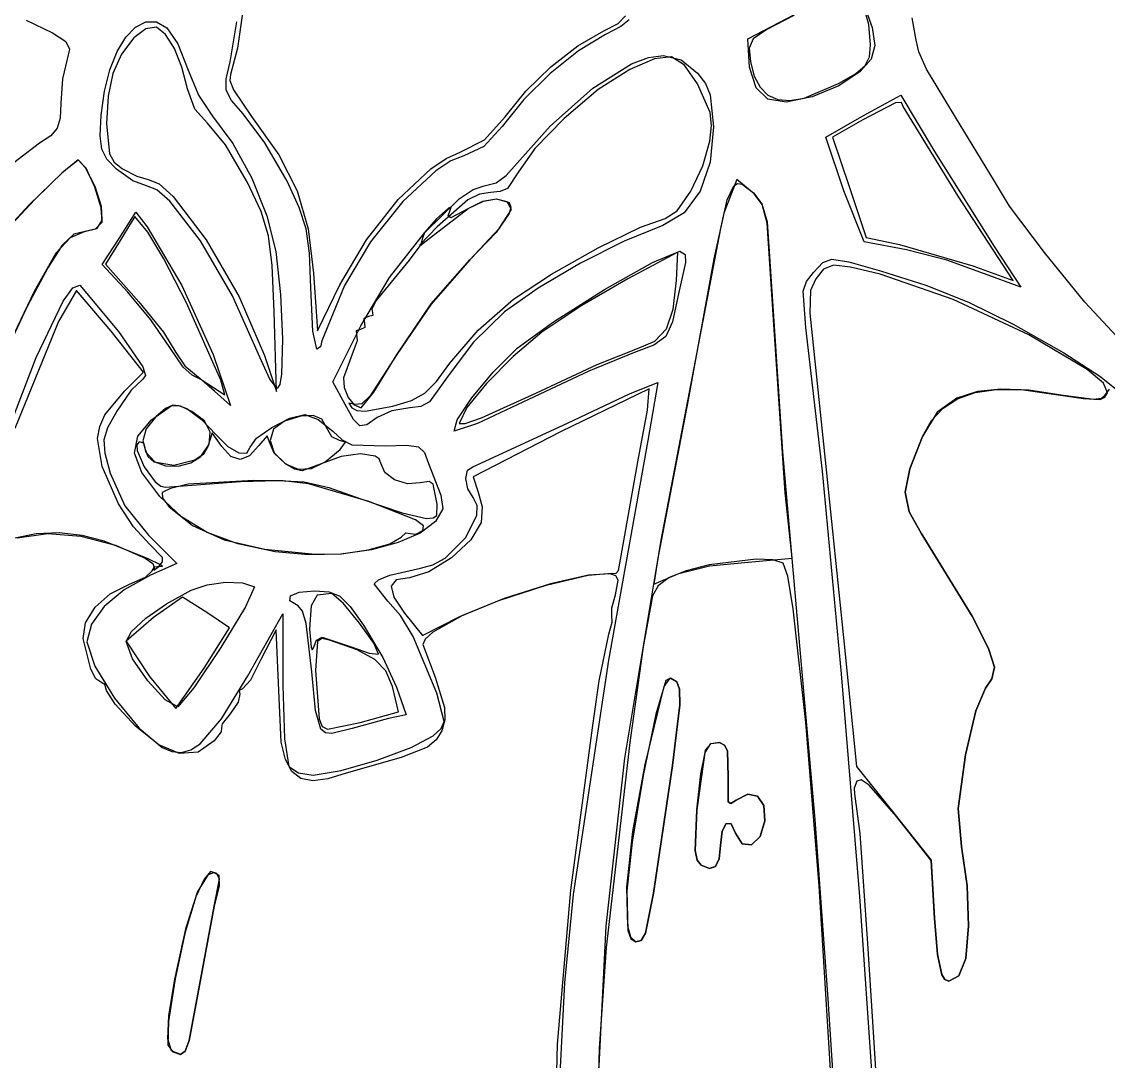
# Model space of a CAD drawing. Extents: x 92 to 340, y 24 to 544.
# Drawn here: x 167.6 to 226.3, y 325.6 to 381.8 of the extents above; entities that cross this region are included whole.
import ezdxf

# ---------------------------------------------------------------- set-up
doc = ezdxf.new("R2010")
doc.units = 0

msp = doc.modelspace()

# ---------------------------------------------------------------- linework, layer by layer
at = {"layer": 'Layer 1'}
for p, q in [((206.799875, 380.837001), (212.417864, 383.769644)), ((179.579127, 382.714176), (179.226002, 380.326139)), ((213.022879, 382.852068), (213.522754, 381.435439)), ((213.332348, 381.608504), (213.073635, 382.553883)), ((167.824256, 381.838537), (169.246728, 381.147721)), ((173.722714, 381.466088), (174.28345, 381.753678)), ((174.28345, 381.753678), (174.857225, 381.751986)), ((174.857225, 381.751986), (175.422388, 381.432137)), ((178.842218, 379.588872), (179.205271, 381.75559)), ((199.024648, 381.26739), (199.792519, 381.656041)), ((199.792519, 381.656041), (200.191064, 382.073928)), ((200.395367, 381.856926), (199.94596, 381.49744)), ((209.293662, 382.087599), (207.823405, 381.337752)), ((213.43069, 380.503978), (213.332348, 381.608504)), ((215.900842, 380.758331), (215.681811, 381.967654)), ((169.246728, 381.147721), (169.967162, 380.682925)), ((173.196668, 380.918095), (173.722714, 381.466088)), ((174.284326, 381.372165), (173.627807, 380.886389)), ((174.851946, 381.461065), (174.284326, 381.372165)), ((175.346789, 381.064134), (174.851946, 381.461065)), ((175.823012, 380.311802), (175.346789, 381.064134)), ((175.422388, 381.432137), (176.004781, 380.560731)), ((197.618276, 380.453603), (199.024648, 381.26739)), ((199.116017, 381.06172), (197.651106, 380.178871)), ((199.94596, 381.49744), (199.116017, 381.06172)), ((207.823405, 381.337752), (207.089153, 380.827255)), ((213.522754, 381.435439), (213.670138, 380.463276)), ((169.967162, 380.682925), (170.167358, 380.271178)), ((172.726961, 380.138575), (173.196668, 380.918095)), ((173.627807, 380.886389), (172.962164, 379.999489)), ((176.004781, 380.560731), (176.532933, 379.235036)), ((196.165999, 379.324862), (197.618276, 380.453603)), ((206.892655, 379.305944), (206.799875, 380.837001)), ((207.089153, 380.827255), (206.871632, 380.322248)), ((213.375337, 379.862854), (213.43069, 380.503978)), ((213.670138, 380.463276), (213.457556, 379.739624)), ((216.044532, 380.124433), (215.900842, 380.758331)), ((170.167358, 380.271178), (170.029118, 379.739508)), ((172.335245, 379.156405), (172.726961, 380.138575)), ((172.962164, 379.999489), (172.504517, 378.962206)), ((176.232626, 379.299781), (175.823012, 380.311802)), ((179.226002, 380.326139), (178.857035, 378.91048)), ((197.651106, 380.178871), (196.129046, 378.967013)), ((201.765198, 379.75648), (200.423765, 379.177886)), ((200.523226, 379.471402), (201.440571, 379.818038)), ((201.440571, 379.818038), (202.246922, 379.938475)), ((202.677443, 379.849531), (201.765198, 379.75648)), ((202.246922, 379.938475), (203.199599, 379.690737)), ((203.376368, 379.410703), (202.677443, 379.849531)), ((206.871632, 380.322248), (206.951569, 379.588872)), ((213.139472, 379.38501), (213.375337, 379.862854)), ((216.460083, 379.18891), (216.044532, 380.124433)), ((170.029118, 379.739508), (169.787024, 378.665211)), ((176.527642, 378.123785), (176.232626, 379.299781)), ((176.532933, 379.235036), (177.133494, 377.795746)), ((178.615889, 378.662053), (178.842218, 379.588872)), ((194.811222, 378.006216), (196.165999, 379.324862)), ((198.431363, 378.157431), (200.523226, 379.471402)), ((200.423765, 379.177886), (198.726131, 378.086098)), ((203.199599, 379.690737), (204.087717, 378.971511)), ((204.07784, 378.39366), (203.376368, 379.410703)), ((207.245213, 378.192147), (206.892655, 379.305944)), ((206.951569, 379.588872), (207.152824, 378.81085)), ((212.618386, 378.943217), (213.139472, 379.38501)), ((213.457556, 379.739624), (212.877534, 379.068524)), ((218.016804, 376.590259), (216.460083, 379.18891)), ((169.787024, 378.665211), (169.686218, 377.349084)), ((172.043168, 378.000461), (172.335245, 379.156405)), ((172.504517, 378.962206), (172.24048, 377.729197)), ((178.61644, 378.050451), (178.615889, 378.662053)), ((178.857035, 378.91048), (178.82916, 378.579227)), ((178.82916, 378.579227), (179.011331, 378.08423)), ((196.129046, 378.967013), (194.702764, 377.561876)), ((204.087717, 378.971511), (204.506492, 378.409965)), ((207.152824, 378.81085), (207.464971, 378.213391)), ((211.707369, 378.410241), (212.618386, 378.943217)), ((212.877534, 379.068524), (211.71416, 378.291355)), ((171.872383, 376.69962), (172.043168, 378.000461)), ((176.925884, 377.031099), (176.527642, 378.123785)), ((178.905917, 377.506914), (178.61644, 378.050451)), ((179.011331, 378.08423), (179.994038, 376.626948)), ((193.697347, 376.622715), (194.811222, 378.006216)), ((196.122938, 376.11235), (198.431363, 378.157431)), ((198.726131, 378.086098), (196.875171, 376.534564)), ((204.769373, 376.847214), (204.07784, 378.39366)), ((204.506492, 378.409965), (204.770122, 377.808666)), ((207.88405, 377.572922), (207.245213, 378.192147)), ((207.464971, 378.213391), (207.888741, 377.796311)), ((209.837051, 377.62553), (211.707369, 378.410241)), ((211.71416, 378.291355), (210.285674, 377.691985)), ((172.24048, 377.729197), (172.155664, 376.25512)), ((177.133494, 377.795746), (177.889365, 376.650937)), ((179.546363, 376.784287), (178.905917, 377.506914)), ((194.702764, 377.561876), (193.525191, 376.099192)), ((204.770122, 377.808666), (204.952729, 376.084375)), ((208.875444, 377.416719), (207.88405, 377.572922)), ((207.888741, 377.796311), (208.424858, 377.559428)), ((208.424858, 377.559428), (209.074053, 377.502562)), ((210.285674, 377.691985), (208.875444, 377.416719)), ((209.074053, 377.502562), (209.837051, 377.62553)), ((213.087084, 376.715848), (215.062641, 377.79429)), ((215.062641, 377.79429), (216.891089, 374.738175)), ((169.686218, 377.349084), (169.648609, 376.543141)), ((177.61067, 376.278403), (176.925884, 377.031099)), ((204.836169, 376.14561), (204.769373, 376.847214)), ((214.787166, 377.369502), (213.01794, 376.457614)), ((215.10982, 377.396671), (214.787166, 377.369502)), ((215.19458, 377.183632), (215.10982, 377.396671)), ((218.163912, 372.332934), (215.19458, 377.183632)), ((169.648609, 376.543141), (169.490382, 376.000326)), ((171.817427, 375.586947), (171.872383, 376.69962)), ((172.155664, 376.25512), (172.31146, 374.61263)), ((178.594965, 375.108062), (177.61067, 376.278403)), ((177.889365, 376.650937), (178.990093, 375.175024)), ((180.710134, 375.210103), (179.546363, 376.784287)), ((179.994038, 376.626948), (181.466638, 374.559548)), ((192.581863, 375.375556), (193.697347, 376.622715)), ((196.875171, 376.534564), (195.288001, 374.908748)), ((211.013455, 375.525222), (213.087084, 376.715848)), ((213.01794, 376.457614), (211.370466, 375.518872)), ((220.132766, 373.136915), (218.016804, 376.590259)), ((169.490382, 376.000326), (169.143441, 375.592316)), ((193.525191, 376.099192), (192.535429, 375.010916)), ((193.749558, 373.451946), (196.122938, 376.11235)), ((204.757643, 375.306853), (204.836169, 376.14561)), ((204.952729, 376.084375), (204.770051, 374.174413)), ((168.539689, 375.190789), (167.15702, 374.135718)), ((169.143441, 375.592316), (168.539689, 375.190789)), ((171.898136, 374.865792), (171.817427, 375.586947)), ((179.767908, 373.076237), (178.594965, 375.108062)), ((178.990093, 375.175024), (180.004401, 373.298664)), ((181.909623, 373.134798), (180.710134, 375.210103)), ((191.25577, 374.706777), (192.581863, 375.375556)), ((204.376913, 373.968689), (204.757643, 375.306853)), ((211.982184, 372.626093), (211.013455, 375.525222)), ((211.370466, 375.518872), (212.286631, 372.807421)), ((172.171726, 374.333946), (171.898136, 374.865792)), ((172.31146, 374.61263), (172.575508, 374.170781)), ((181.466638, 374.559548), (182.453033, 372.619743)), ((190.504497, 374.37223), (191.25577, 374.706777)), ((191.460734, 374.507105), (190.764398, 374.237121)), ((192.535429, 375.010916), (191.460734, 374.507105)), ((195.288001, 374.908748), (194.381736, 373.594115)), ((216.891089, 374.738175), (220.109836, 369.607371)), ((170.634485, 374.293674), (169.739002, 373.579431)), ((169.876707, 373.698025), (170.634485, 374.293674)), ((170.634485, 374.293674), (171.012663, 373.87206)), ((171.053679, 373.846082), (170.634485, 374.293674)), ((172.695414, 373.789202), (172.171726, 374.333946)), ((172.575508, 374.170781), (173.025262, 373.808604)), ((189.677161, 373.81184), (190.504497, 374.37223)), ((190.764398, 374.237121), (189.956357, 373.707126)), ((203.72052, 372.606249), (204.376913, 373.968689)), ((204.770051, 374.174413), (204.224992, 372.595048)), ((169.739002, 373.579431), (167.98865, 371.857389)), ((168.282779, 372.144154), (169.876707, 373.698025)), ((171.012663, 373.87206), (171.519958, 372.863865)), ((171.527675, 372.823781), (171.053679, 373.846082)), ((173.573302, 373.151379), (172.695414, 373.789202)), ((173.025262, 373.808604), (173.790217, 373.406261)), ((173.790217, 373.406261), (174.408857, 373.238868)), ((180.004401, 373.298664), (180.815179, 371.272285)), ((187.912449, 372.144154), (189.677161, 373.81184)), ((189.956357, 373.707126), (188.166229, 372.041892)), ((193.212718, 373.052337), (193.749558, 373.451946)), ((194.381736, 373.594115), (193.819496, 372.747933)), ((171.519958, 372.863865), (171.875183, 371.790924)), ((171.87725, 371.694786), (171.527675, 372.823781)), ((174.315724, 372.88609), (173.573302, 373.151379)), ((174.874763, 372.669743), (174.315724, 372.88609)), ((174.408857, 373.238868), (174.997389, 372.993273)), ((174.997389, 372.993273), (175.751944, 372.311872)), ((180.504762, 371.499424), (179.767908, 373.076237)), ((182.574262, 371.72539), (181.909623, 373.134798)), ((191.968416, 372.699382), (192.561049, 372.88609)), ((192.561049, 372.88609), (193.212718, 373.052337)), ((193.819496, 372.747933), (193.429434, 372.580645)), ((206.212499, 373.238868), (205.506943, 371.410772)), ((205.694059, 372.130131), (206.047046, 372.896232)), ((206.047046, 372.896232), (206.251259, 373.020545)), ((207.14983, 372.464168), (206.212499, 373.238868)), ((206.251259, 373.020545), (206.488934, 372.988572)), ((206.488934, 372.988572), (207.109614, 372.504384)), ((212.286631, 372.807421), (213.202795, 370.095616)), ((220.935149, 371.795532), (220.132766, 373.136915)), ((164.002259, 367.591951), (168.282779, 372.144154)), ((175.574143, 372.061648), (174.874763, 372.669743)), ((175.751944, 372.311872), (177.53963, 369.973952)), ((182.453033, 372.619743), (183.047249, 370.570136)), ((186.197943, 369.964961), (187.912449, 372.144154)), ((189.360735, 370.369725), (191.202821, 372.178506)), ((191.679104, 372.13432), (190.013639, 370.681227)), ((191.202821, 372.178506), (191.968416, 372.699382)), ((192.306189, 372.441568), (191.679104, 372.13432)), ((192.895835, 372.533312), (192.306189, 372.441568)), ((193.21823, 372.172596), (192.466246, 372.0522)), ((192.520662, 372.059338), (193.224624, 372.180534)), ((193.429434, 372.580645), (192.895835, 372.533312)), ((193.796582, 372.027087), (193.21823, 372.172596)), ((193.224624, 372.180534), (193.907448, 371.987702)), ((202.978203, 371.547948), (203.72052, 372.606249)), ((204.224992, 372.595048), (203.357737, 371.424465)), ((205.340079, 370.593033), (205.694059, 372.130131)), ((207.109614, 372.504384), (207.566274, 371.909744)), ((207.578423, 371.880915), (207.14983, 372.464168)), ((213.093434, 369.869133), (211.982184, 372.626093)), ((221.133245, 367.770809), (218.163912, 372.332934)), ((167.98865, 371.857389), (165.262558, 368.968303)), ((171.875183, 371.790924), (171.908808, 371.026421)), ((171.923183, 370.927114), (171.87725, 371.694786)), ((177.23139, 369.915876), (175.574143, 372.061648)), ((182.949745, 370.563003), (182.574262, 371.72539)), ((188.166229, 372.041892), (186.412481, 369.860986)), ((189.426969, 369.923108), (191.697669, 371.669226)), ((190.640393, 371.683338), (189.993178, 371.100328)), ((190.614833, 371.267666), (190.741773, 371.629495)), ((190.771599, 371.744704), (190.640393, 371.683338)), ((190.741773, 371.629495), (190.771599, 371.744704)), ((191.714029, 371.662656), (190.759985, 371.153421)), ((191.697669, 371.669226), (192.520662, 372.059338)), ((192.466246, 372.0522), (191.714029, 371.662656)), ((193.369484, 370.584214), (194.0279, 371.618911)), ((194.0279, 371.618911), (193.796582, 372.027087)), ((193.991859, 371.741733), (193.903017, 371.391678)), ((193.907448, 371.987702), (193.991859, 371.741733)), ((202.339702, 371.1222), (202.978203, 371.547948)), ((207.566274, 371.909744), (207.842951, 370.937609)), ((207.845156, 370.877107), (207.578423, 371.880915)), ((222.821199, 369.289783), (220.935149, 371.795532)), ((171.908808, 371.026421), (171.620566, 370.568835)), ((172.836526, 370.047638), (173.743165, 371.462631)), ((173.688132, 371.225564), (172.893323, 369.939688)), ((174.383104, 370.380308), (173.688132, 371.225564)), ((173.743165, 371.462631), (174.353118, 370.67523)), ((180.911349, 370.195232), (180.504762, 371.499424)), ((180.815179, 371.272285), (181.305314, 369.346316)), ((189.993178, 371.100328), (189.343449, 370.368313)), ((190.759985, 371.153421), (190.614833, 371.267666)), ((193.903017, 371.391678), (193.19982, 370.366169)), ((201.00005, 370.662949), (202.339702, 371.1222)), ((203.357737, 371.424465), (202.208469, 370.740847)), ((205.506943, 371.410772), (204.964018, 368.939563)), ((170.209785, 370.099276), (170.971388, 370.414175)), ((171.010194, 370.416644), (170.386218, 370.271994)), ((170.971388, 370.414175), (171.562909, 370.565869)), ((171.620566, 370.568835), (171.010194, 370.416644)), ((171.562909, 370.565869), (171.923183, 370.927114)), ((174.353118, 370.67523), (176.223547, 367.507637)), ((175.250596, 368.953387), (174.383104, 370.380308)), ((183.124607, 369.248943), (182.949745, 370.563003)), ((183.047249, 370.570136), (183.343313, 368.173329)), ((187.450784, 367.930706), (189.360735, 370.369725)), ((190.013639, 370.681227), (189.084113, 369.694419)), ((189.343449, 370.368313), (189.236116, 370.063866)), ((191.786349, 368.884882), (193.369484, 370.584214)), ((193.19982, 370.366169), (191.786349, 368.884882)), ((198.714379, 369.535228), (201.00005, 370.662949)), ((202.208469, 370.740847), (200.128655, 369.906615)), ((202.119365, 353.750039), (205.340079, 370.593033)), ((207.842951, 370.937609), (208.179942, 365.848169)), ((208.189114, 365.673191), (207.845156, 370.877107)), ((169.438921, 369.267646), (170.209785, 370.099276)), ((170.386218, 370.271994), (169.76674, 369.693361)), ((171.930239, 368.632293), (172.836526, 370.047638)), ((172.893323, 369.939688), (172.098514, 368.65346)), ((178.962389, 366.940105), (177.23139, 369.915876)), ((177.53963, 369.973952), (179.332938, 366.889707)), ((181.106667, 368.588025), (180.911349, 370.195232)), ((184.769947, 367.535506), (186.197943, 369.964961)), ((186.412481, 369.860986), (185.017244, 367.513987)), ((189.086886, 369.644391), (189.426969, 369.923108)), ((189.236116, 370.063866), (189.137206, 369.715939)), ((200.128655, 369.906615), (197.75694, 368.714137)), ((215.368147, 369.437685), (213.093434, 369.869133)), ((213.202795, 370.095616), (214.992438, 369.726257)), ((168.263078, 367.195797), (169.438921, 369.267646)), ((169.76674, 369.693361), (168.983352, 368.46372)), ((181.305314, 369.346316), (181.564683, 367.025163)), ((183.187385, 367.384517), (183.124607, 369.248943)), ((189.137206, 369.715939), (188.508335, 368.87959)), ((189.084113, 369.694419), (189.086886, 369.644391)), ((196.190319, 368.114084), (198.714379, 369.535228)), ((203.023739, 369.303982), (200.314757, 367.863237)), ((201.656983, 368.739306), (203.13557, 369.355135)), ((202.942247, 367.784215), (203.023739, 369.303982)), ((203.13557, 369.355135), (203.42251, 369.185361)), ((214.992438, 369.726257), (218.957663, 368.563854)), ((217.547609, 368.879414), (215.368147, 369.437685)), ((220.109836, 369.607371), (221.544584, 367.421912)), ((225.012447, 366.609806), (222.821199, 369.289783)), ((173.310306, 367.143217), (171.930239, 368.632293)), ((172.098514, 368.65346), (173.906148, 366.625339)), ((176.481163, 366.571187), (175.250596, 368.953387)), ((188.508335, 368.87959), (186.724205, 366.689897)), ((191.786349, 368.884882), (189.69583, 366.503542)), ((189.698961, 366.507379), (191.786349, 368.884882)), ((197.75694, 368.714137), (195.473595, 367.370582)), ((199.061028, 367.280712), (201.656983, 368.739306)), ((203.426611, 368.740949), (203.023739, 366.888864)), ((203.42251, 369.185361), (203.426611, 368.740949)), ((204.964018, 368.939563), (203.584656, 361.330494)), ((210.354819, 368.211782), (210.858167, 368.749525)), ((210.858167, 368.749525), (211.343655, 368.934976)), ((211.424089, 368.601733), (210.89178, 368.394295)), ((211.343655, 368.934976), (212.25089, 368.776733)), ((212.349833, 368.501396), (211.424089, 368.601733)), ((212.25089, 368.776733), (214.019476, 368.283395)), ((219.593722, 368.143343), (217.547609, 368.879414)), ((168.983352, 368.46372), (167.867647, 366.366047)), ((181.209711, 366.102169), (181.106667, 368.588025)), ((183.343313, 368.173329), (183.553921, 365.048068)), ((194.135497, 366.774564), (196.190319, 368.114084)), ((209.973664, 367.721712), (210.354819, 368.211782)), ((210.89178, 368.394295), (210.480055, 367.859003)), ((213.941865, 368.113356), (212.349833, 368.501396)), ((217.890019, 366.741028), (213.941865, 368.113356)), ((214.019476, 368.283395), (216.413163, 367.526031)), ((218.957663, 368.563854), (221.133245, 367.770809)), ((221.544584, 367.421912), (219.593722, 368.143343)), ((170.333577, 367.37217), (170.709627, 367.531978)), ((170.709627, 367.531978), (172.811126, 365.024079)), ((176.223547, 367.507637), (177.914985, 363.775863)), ((183.553921, 365.048068), (184.769947, 367.535506)), ((185.017244, 367.513987), (183.797338, 364.51749)), ((185.888959, 365.332407), (187.450784, 367.930706)), ((200.314757, 367.863237), (197.836579, 366.422006)), ((202.768967, 366.226656), (202.942247, 367.784215)), ((209.794519, 367.191592), (209.973664, 367.721712)), ((210.480055, 367.859003), (210.196443, 367.241251)), ((216.413163, 367.526031), (218.717421, 366.599895)), ((166.809754, 364.131331), (168.263078, 367.195797)), ((170.542057, 367.241642), (169.557101, 365.565946)), ((169.815048, 366.662689), (170.333577, 367.37217)), ((172.418131, 365.030077), (170.542057, 367.241642)), ((174.5445, 365.65101), (173.310306, 367.143217)), ((180.442066, 363.625667), (178.962389, 366.940105)), ((179.332938, 366.889707), (180.692892, 363.72374)), ((181.564683, 367.025163), (181.666823, 364.612167)), ((183.306756, 365.041233), (183.187385, 367.384517)), ((195.473595, 367.370582), (193.658894, 366.083119)), ((196.304007, 365.549201), (199.061028, 367.280712)), ((203.023739, 366.888864), (202.733315, 365.543854)), ((209.932191, 365.238216), (209.794519, 367.191592)), ((210.196443, 367.241251), (210.153206, 366.015783)), ((167.867647, 366.366047), (166.415069, 363.250817)), ((168.360214, 363.61773), (169.815048, 366.662689)), ((173.906148, 366.625339), (175.238415, 364.985494)), ((178.327868, 362.39165), (176.481163, 366.571187)), ((186.724205, 366.689897), (186.483924, 366.250589)), ((189.69583, 366.503542), (187.848993, 363.786181)), ((187.858166, 363.802056), (189.698961, 366.507379)), ((192.226792, 365.088373), (194.135497, 366.774564)), ((197.836579, 366.422006), (195.682782, 364.979982)), ((221.986835, 364.833315), (217.890019, 366.741028)), ((218.717421, 366.599895), (221.137037, 365.413342)), ((226.730421, 364.745738), (225.012447, 366.609806)), ((181.344473, 361.773583), (181.209711, 366.102169)), ((186.304884, 365.83053), (186.063496, 365.726901)), ((186.063496, 365.726901), (186.090395, 365.477752)), ((186.54958, 365.89112), (186.304884, 365.83053)), ((186.483924, 366.250589), (186.531015, 366.036905)), ((186.531015, 366.036905), (186.54958, 365.89112)), ((193.658894, 366.083119), (191.989108, 364.441467)), ((202.403467, 365.16863), (202.768967, 366.226656)), ((208.179942, 365.848169), (208.674361, 358.512327)), ((208.819882, 356.305524), (208.189114, 365.673191)), ((210.153206, 366.015783), (210.972533, 358.069414)), ((169.557101, 365.565946), (167.19759, 359.787531)), ((175.573377, 364.154834), (174.5445, 365.65101)), ((184.389652, 362.306983), (185.888959, 365.332407)), ((185.875906, 365.124974), (185.636061, 365.059578)), ((186.117294, 365.228603), (185.875906, 365.124974)), ((186.090395, 365.477752), (186.117294, 365.228603)), ((190.706495, 363.30852), (192.226792, 365.088373)), ((194.342225, 364.114618), (196.304007, 365.549201)), ((201.780395, 364.495706), (202.403467, 365.16863)), ((202.733315, 365.543854), (202.365367, 364.753411)), ((210.832833, 357.472172), (209.932191, 365.238216)), ((221.137037, 365.413342), (223.876799, 363.874729)), ((174.155915, 362.818864), (172.418131, 365.030077)), ((172.811126, 365.024079), (174.112435, 363.108363)), ((175.238415, 364.985494), (175.902872, 363.890957)), ((181.666823, 364.612167), (181.605848, 362.717159)), ((183.518996, 364.06664), (183.306756, 365.041233)), ((183.797338, 364.51749), (183.715582, 364.199064)), ((185.702868, 364.525384), (185.477972, 363.932232)), ((185.636061, 365.059578), (185.666356, 364.902371)), ((185.666356, 364.902371), (185.702868, 364.525384)), ((195.682782, 364.979982), (194.130597, 363.670299)), ((200.834399, 364.093451), (201.780395, 364.495706)), ((202.365367, 364.753411), (201.727148, 364.27425)), ((225.133599, 362.963305), (221.986835, 364.833315)), ((176.295249, 363.095883), (175.573377, 364.154834)), ((183.715582, 364.199064), (183.518996, 364.06664)), ((185.477972, 363.932232), (184.956214, 362.52112)), ((191.989108, 364.441467), (190.676509, 362.706681)), ((193.053588, 362.83173), (194.342225, 364.114618)), ((198.671517, 363.237127), (200.834399, 364.093451)), ((201.727148, 364.27425), (200.625907, 363.863087)), ((166.364438, 358.443138), (168.360214, 363.61773)), ((175.902872, 363.890957), (176.397819, 363.159163)), ((177.914985, 363.775863), (178.858446, 361.028869)), ((180.975908, 362.442141), (180.442066, 363.625667)), ((180.692892, 363.72374), (181.344473, 361.773583)), ((187.848993, 363.786181), (186.401722, 361.547188)), ((186.589973, 361.746507), (187.858166, 363.802056)), ((194.130597, 363.670299), (192.686329, 362.214335)), ((200.625907, 363.863087), (198.204615, 362.876411)), ((223.876799, 363.874729), (225.820904, 362.60308)), ((173.128273, 361.806039), (174.155915, 362.818864)), ((174.112435, 363.108363), (174.257041, 362.647541)), ((176.791167, 362.655528), (176.295249, 363.095883)), ((176.397819, 363.159163), (177.322451, 362.39165)), ((189.990527, 362.318179), (190.706495, 363.30852)), ((191.888346, 361.434211), (193.053588, 362.83173)), ((198.204615, 362.876411), (194.960998, 361.349191)), ((195.350817, 361.685741), (198.671517, 363.237127)), ((226.007361, 362.221528), (225.133599, 362.963305)), ((174.106174, 362.434336), (173.484799, 361.850489)), ((174.257041, 362.647541), (174.106174, 362.434336)), ((177.282366, 362.401087), (176.791167, 362.655528)), ((177.992376, 361.789458), (177.282366, 362.401087)), ((177.322451, 362.39165), (178.55294, 361.598252)), ((178.55294, 361.598252), (178.327868, 362.39165)), ((181.37587, 361.949972), (180.975908, 362.442141)), ((181.512352, 362.154474), (181.37587, 361.949972)), ((181.605848, 362.717159), (181.512352, 362.154474)), ((185.055697, 361.070144), (184.389652, 362.306983)), ((184.956214, 362.52112), (184.988818, 361.987311)), ((189.362367, 361.695046), (189.990527, 362.318179)), ((190.676509, 362.706681), (189.614515, 361.228144)), ((192.686329, 362.214335), (191.621011, 360.910175)), ((200.450532, 361.678201), (201.936477, 362.267472)), ((201.936477, 362.267472), (201.407663, 359.127748)), ((225.820904, 362.60308), (227.633846, 361.159882)), ((226.231593, 361.704086), (226.007361, 362.221528)), ((172.070303, 360.520879), (173.128273, 361.806039)), ((173.484799, 361.850489), (172.707056, 360.721599)), ((178.858446, 361.028869), (177.992376, 361.789458)), ((184.988818, 361.987311), (185.205143, 361.458199)), ((185.90942, 360.891638), (186.589973, 361.746507)), ((188.636245, 361.299389), (189.362367, 361.695046)), ((192.423377, 360.362956), (195.350817, 361.685741)), ((201.47716, 361.931628), (196.673735, 359.598354)), ((197.068846, 360.06261), (200.450532, 361.678201)), ((201.385526, 360.778749), (201.47716, 361.931628)), ((219.200054, 361.771169), (218.089829, 361.41763)), ((218.128902, 361.386977), (219.083428, 361.71855)), ((219.083428, 361.71855), (220.22561, 361.882178)), ((220.470022, 361.912048), (219.200054, 361.771169)), ((220.22561, 361.882178), (221.570976, 361.881533)), ((221.990021, 361.842584), (220.470022, 361.912048)), ((221.570976, 361.881533), (224.933369, 361.402108)), ((223.850341, 361.565091), (221.990021, 361.842584)), ((225.485202, 361.356335), (223.850341, 361.565091)), ((226.061201, 361.565091), (225.888196, 361.408524)), ((226.313977, 361.899155), (226.061201, 361.565091)), ((226.078851, 361.471214), (226.231593, 361.704086)), ((174.583835, 360.252051), (175.646579, 361.00488)), ((175.739095, 361.043377), (175.340742, 360.857931)), ((175.646579, 361.00488), (176.044435, 361.026256)), ((176.161392, 360.984942), (175.739095, 361.043377)), ((176.044435, 361.026256), (176.489189, 360.853891)), ((176.75977, 360.706077), (176.161392, 360.984942)), ((185.509403, 360.271912), (185.055697, 361.070144)), ((185.205143, 361.458199), (185.535304, 361.053177)), ((185.592625, 361.072966), (185.249769, 361.148284)), ((185.249769, 361.148284), (185.410945, 360.903985)), ((185.535304, 361.053177), (185.90942, 360.891638)), ((185.943694, 361.121065), (185.592625, 361.072966)), ((186.401722, 361.547188), (185.943694, 361.121065)), ((186.126422, 360.718336), (187.62639, 360.991474)), ((187.62639, 360.991474), (188.636245, 361.299389)), ((189.614515, 361.228144), (189.134797, 360.967425)), ((191.099407, 360.255502), (191.888346, 361.434211)), ((194.960998, 361.349191), (192.199981, 360.055201)), ((203.584656, 361.330494), (201.966816, 352.87123)), ((218.089829, 361.41763), (217.038595, 360.662906)), ((217.346504, 360.883789), (218.128902, 361.386977)), ((224.933369, 361.402108), (225.826956, 361.346854)), ((225.888196, 361.408524), (225.485202, 361.356335)), ((225.826956, 361.346854), (226.078851, 361.471214)), ((171.789724, 359.896957), (172.070303, 360.520879)), ((172.707056, 360.721599), (172.210797, 359.82363)), ((174.814199, 360.405157), (174.301828, 359.758063)), ((175.340742, 360.857931), (174.814199, 360.405157)), ((176.489189, 360.853891), (177.281969, 360.271542)), ((177.443839, 360.1951), (176.75977, 360.706077)), ((182.649024, 360.449106), (181.768864, 360.175146)), ((182.065562, 360.330804), (182.874824, 360.537449)), ((183.325056, 360.482989), (182.649024, 360.449106)), ((182.874824, 360.537449), (183.590169, 360.273571)), ((183.79273, 360.27749), (183.325056, 360.482989)), ((185.410945, 360.903985), (185.686613, 360.75444)), ((185.686613, 360.75444), (186.126422, 360.718336)), ((187.575855, 360.741531), (186.775137, 360.37376)), ((188.539027, 360.898694), (187.575855, 360.741531)), ((189.134797, 360.967425), (188.539027, 360.898694)), ((191.621011, 360.910175), (191.205676, 360.055907)), ((200.859446, 357.98122), (201.385526, 360.778749)), ((217.038595, 360.662906), (216.235275, 359.34647)), ((216.720706, 360.205314), (217.346504, 360.883789)), ((171.672535, 359.243724), (171.789724, 359.896957)), ((172.210797, 359.82363), (172.008291, 359.162364)), ((173.843762, 359.367113), (174.583835, 360.252051)), ((177.281969, 360.271542), (178.090096, 359.436782)), ((177.759013, 359.588211), (177.443839, 360.1951)), ((180.263285, 359.260156), (181.087297, 359.841021)), ((181.087297, 359.841021), (182.065562, 360.330804)), ((181.768864, 360.175146), (181.184135, 359.737536)), ((183.590169, 360.273571), (184.375894, 359.637159)), ((184.04781, 359.833304), (183.79273, 360.27749)), ((184.328974, 359.335005), (184.04781, 359.833304)), ((185.844773, 359.931244), (185.509403, 360.271912)), ((186.215466, 359.98593), (185.844773, 359.931244)), ((186.775137, 360.37376), (186.215466, 359.98593)), ((190.939681, 359.629046), (191.099407, 360.255502)), ((192.199981, 360.055201), (190.939681, 359.629046)), ((191.205676, 360.055907), (191.532778, 360.055725)), ((191.532778, 360.055725), (192.423377, 360.362956)), ((191.947568, 357.716636), (197.068846, 360.06261)), ((216.235981, 359.347881), (216.720706, 360.205314)), ((171.921673, 357.724077), (171.672535, 359.243724)), ((173.664672, 358.45575), (173.843762, 359.367113)), ((174.301828, 359.758063), (174.124121, 359.107728)), ((177.86714, 359.541909), (177.633601, 358.806367)), ((177.696098, 358.931449), (177.759013, 359.588211)), ((178.382901, 358.805662), (177.86714, 359.541909)), ((178.090096, 359.436782), (178.714694, 358.814839)), ((179.91678, 358.780262), (180.263285, 359.260156)), ((180.836693, 359.39092), (180.384564, 358.863165)), ((180.95677, 359.047667), (180.836693, 359.39092)), ((181.184135, 359.737536), (181.002102, 359.13304)), ((184.745605, 359.127748), (184.328974, 359.335005)), ((184.375894, 359.637159), (184.882279, 359.163489)), ((196.673735, 359.598354), (191.970851, 357.177591)), ((216.235275, 359.34647), (215.545346, 357.605698)), ((215.545644, 357.606294), (216.235981, 359.347881)), ((172.008291, 359.162364), (172.069178, 358.442692)), ((173.920612, 359.068834), (173.794119, 358.902566)), ((173.794119, 358.902566), (173.819696, 358.583836)), ((174.168968, 358.994883), (173.920612, 359.068834)), ((174.124121, 359.107728), (174.28184, 358.501446)), ((174.272332, 358.65185), (174.168968, 358.994883)), ((174.400107, 358.243912), (174.272332, 358.65185)), ((177.245898, 358.27085), (177.696098, 358.931449)), ((177.633601, 358.806367), (177.372591, 358.380636)), ((178.879613, 358.273954), (178.382901, 358.805662)), ((178.714694, 358.814839), (179.304931, 358.470214)), ((179.74442, 358.444742), (179.91678, 358.780262)), ((180.384564, 358.863165), (179.873962, 358.302473)), ((181.220868, 358.452751), (180.95677, 359.047667)), ((181.002102, 359.13304), (181.219589, 358.474833)), ((183.976698, 357.975559), (184.785469, 358.65432)), ((185.0751, 359.039598), (184.745605, 359.127748)), ((184.785469, 358.65432), (185.0751, 359.039598)), ((184.882279, 359.163489), (185.409666, 358.905586)), ((185.409666, 358.905586), (187.222107, 358.843409)), ((187.222107, 358.843409), (188.370658, 358.884717)), ((188.370658, 358.884717), (189.006943, 358.795255)), ((189.006943, 358.795255), (189.334128, 358.492274)), ((201.407663, 359.127748), (199.268726, 347.267175)), ((172.069178, 358.442692), (172.363097, 357.369502)), ((174.05867, 357.408192), (173.664672, 358.45575)), ((173.819696, 358.583836), (174.196749, 357.71377)), ((174.28184, 358.501446), (174.775746, 357.986511)), ((174.74043, 357.964), (174.400107, 358.243912)), ((176.937101, 358.06507), (175.800699, 357.776344)), ((176.705006, 357.919241), (177.245898, 358.27085)), ((177.372591, 358.380636), (176.937101, 358.06507)), ((179.374472, 358.106147), (178.879613, 358.273954)), ((179.304931, 358.470214), (179.74442, 358.444742)), ((179.873962, 358.302473), (179.374472, 358.106147)), ((181.219589, 358.474833), (181.833423, 357.876092)), ((181.830248, 357.878208), (181.220868, 358.452751)), ((184.837548, 358.274516), (183.752888, 357.870094)), ((185.87961, 358.416768), (184.837548, 358.274516)), ((186.663174, 358.294503), (185.87961, 358.416768)), ((186.890551, 358.133443), (186.663174, 358.294503)), ((186.97234, 357.905372), (186.890551, 358.133443)), ((189.334128, 358.492274), (189.555381, 357.893025)), ((208.674361, 358.512327), (209.507446, 349.073575)), ((210.972533, 358.069414), (212.007584, 348.122486)), ((172.804423, 355.711446), (171.921673, 357.724077)), ((174.196749, 357.71377), (174.791158, 356.908196)), ((175.800699, 357.776344), (174.74043, 357.964)), ((174.775746, 357.986511), (175.351364, 357.763445)), ((175.351364, 357.763445), (176.033973, 357.745564)), ((176.033973, 357.745564), (176.705006, 357.919241)), ((182.322053, 357.591438), (181.830248, 357.878208)), ((181.833423, 357.876092), (182.516583, 357.590645)), ((182.719072, 357.494871), (182.322053, 357.591438)), ((182.516583, 357.590645), (183.225705, 357.6224)), ((183.752888, 357.870094), (182.719072, 357.494871)), ((183.225705, 357.6224), (183.976698, 357.975559)), ((187.185109, 357.40596), (186.97234, 357.905372)), ((189.555381, 357.893025), (190.212959, 356.183463)), ((191.569875, 357.074271), (191.662794, 357.527861)), ((191.662794, 357.527861), (191.947568, 357.716636)), ((199.968682, 352.898394), (200.859446, 357.98122)), ((211.870794, 346.520344), (210.832833, 357.472172)), ((215.545346, 357.605698), (215.305308, 356.340978)), ((215.305396, 356.341155), (215.545644, 357.606294)), ((172.363097, 357.369502), (173.145691, 355.611257)), ((175.03786, 356.114671), (174.05867, 357.408192)), ((174.791158, 356.908196), (175.088429, 356.670081)), ((175.342308, 356.616674), (179.387613, 356.916888)), ((180.12245, 356.970158), (176.565389, 356.772955)), ((179.387613, 356.916888), (181.400564, 356.980372)), ((181.702978, 356.945833), (180.12245, 356.970158)), ((181.400564, 356.980372), (182.83249, 356.892943)), ((183.066514, 356.785875), (181.702978, 356.945833)), ((182.83249, 356.892943), (184.168372, 356.585448)), ((187.717231, 357.008611), (187.185109, 357.40596)), ((188.409425, 356.79303), (187.717231, 357.008611)), ((189.592643, 356.909436), (189.102414, 356.838924)), ((189.799503, 356.770133), (189.592643, 356.909436)), ((191.66792, 356.524968), (191.569875, 357.074271)), ((191.970851, 357.177591), (192.243902, 356.342918)), ((175.088429, 356.670081), (175.342308, 356.616674)), ((175.60973, 356.537283), (175.173018, 356.317386)), ((175.173018, 356.317386), (175.177963, 356.020827)), ((176.565389, 356.772955), (175.60973, 356.537283)), ((186.321465, 355.845149), (183.066514, 356.785875)), ((184.168372, 356.585448), (185.893192, 355.988729)), ((189.102414, 356.838924), (188.409425, 356.79303)), ((190.016814, 355.688162), (189.799503, 356.770133)), ((191.956035, 356.049054), (191.66792, 356.524968)), ((192.243902, 356.342918), (192.451512, 355.558032)), ((209.189946, 352.777744), (208.819882, 356.305524)), ((215.305308, 356.340978), (215.511027, 355.275225)), ((215.511038, 355.275247), (215.305396, 356.341155)), ((173.608668, 354.463229), (172.804423, 355.711446)), ((176.216051, 355.000907), (175.03786, 356.114671)), ((175.177963, 356.020827), (175.547272, 355.555165)), ((185.893192, 355.988729), (188.121834, 355.220395)), ((188.857056, 354.843832), (186.321465, 355.845149)), ((190.01107, 355.082713), (190.016814, 355.688162)), ((190.212959, 356.183463), (190.32174, 355.443018)), ((192.175138, 355.625207), (191.956035, 356.049054)), ((173.145691, 355.611257), (174.428613, 354.013878)), ((175.547272, 355.555165), (176.807169, 354.533719)), ((188.121834, 355.220395), (189.436935, 354.92259)), ((190.32174, 355.443018), (189.922485, 354.750479)), ((192.156683, 355.087089), (192.175138, 355.625207)), ((192.451512, 355.558032), (192.403005, 354.694034)), ((215.511027, 355.275225), (216.158369, 354.131353)), ((216.158369, 354.131353), (215.511038, 355.275247)), ((177.590562, 354.157282), (176.216051, 355.000907)), ((176.807169, 354.533719), (178.520264, 353.771961)), ((189.279277, 354.527374), (188.857056, 354.843832)), ((189.922485, 354.750479), (189.094, 354.132883)), ((189.239997, 354.278814), (189.279277, 354.527374)), ((189.436935, 354.92259), (189.805838, 354.946198)), ((189.805838, 354.946198), (190.01107, 355.082713)), ((191.554618, 353.866461), (192.156683, 355.087089)), ((192.403005, 354.694034), (191.843284, 353.768775)), ((168.358472, 354.090712), (167.214655, 353.859361)), ((167.332919, 353.883047), (168.996228, 354.105821)), ((169.600052, 354.138541), (168.358472, 354.090712)), ((168.996228, 354.105821), (170.771258, 353.968298)), ((170.851025, 354.005858), (169.600052, 354.138541)), ((170.771258, 353.968298), (172.646731, 353.470247)), ((172.023019, 353.695672), (170.851025, 354.005858)), ((174.499168, 353.506583), (173.608668, 354.463229)), ((174.428613, 354.013878), (175.949439, 352.493052)), ((179.247119, 353.542523), (177.590562, 354.157282)), ((189.094, 354.132883), (187.915095, 353.617267)), ((188.080063, 353.916159), (188.335739, 354.150403)), ((188.335739, 354.150403), (188.578185, 354.111598)), ((188.578185, 354.111598), (188.868875, 354.064634)), ((188.868875, 354.064634), (189.239997, 354.278814)), ((216.158369, 354.131353), (218.914139, 349.650102)), ((218.914139, 349.650102), (216.158369, 354.131353)), ((174.407622, 352.741628), (172.023019, 353.695672)), ((172.646731, 353.470247), (174.253282, 352.777259)), ((175.176855, 352.819063), (174.499168, 353.506583)), ((178.520264, 353.771961), (180.719598, 353.259043)), ((181.271448, 353.115353), (179.247119, 353.542523)), ((186.298093, 353.224581), (187.468577, 353.543068)), ((187.915095, 353.617267), (186.464579, 353.23067)), ((187.468577, 353.543068), (188.080063, 353.916159)), ((190.444883, 352.784011), (191.554618, 353.866461)), ((191.843284, 353.768775), (190.793058, 352.797411)), ((200.166105, 341.969552), (202.119365, 353.750039)), ((174.253282, 352.777259), (174.654424, 352.491602)), ((175.180008, 352.573282), (175.176855, 352.819063)), ((180.719598, 353.259043), (183.43821, 352.984119)), ((183.063946, 352.952675), (181.271448, 353.115353)), ((184.82126, 353.000126), (183.063946, 352.952675)), ((183.43821, 352.984119), (184.85813, 353.018873)), ((186.464579, 353.23067), (184.82126, 353.000126)), ((184.85813, 353.018873), (186.298093, 353.224581)), ((190.793058, 352.797411), (189.578989, 352.030704)), ((189.79184, 352.418617), (190.444883, 352.784011)), ((199.814606, 352.105305), (199.968682, 352.898394)), ((201.966816, 352.87123), (201.728691, 351.377568)), ((206.814691, 352.555141), (209.189946, 352.777744)), ((175.079257, 352.414609), (174.407622, 352.741628)), ((175.949439, 352.493052), (174.542913, 351.858757)), ((174.62511, 352.099705), (174.754712, 352.303875)), ((174.654424, 352.491602), (174.733766, 352.277152)), ((174.720536, 352.134365), (174.986707, 352.326541)), ((174.733766, 352.277152), (174.720536, 352.134365)), ((174.754712, 352.303875), (175.066082, 352.338183)), ((174.986707, 352.326541), (175.180008, 352.573282)), ((175.066082, 352.338183), (175.1741, 352.338012)), ((175.1741, 352.338012), (175.079257, 352.414609)), ((187.455249, 351.859507), (189.122522, 352.236583)), ((189.122522, 352.236583), (189.79184, 352.418617)), ((203.081947, 351.943071), (204.73652, 352.35613)), ((204.716015, 352.40768), (203.471188, 352.100091)), ((207.25681, 352.722358), (204.716015, 352.40768)), ((204.73652, 352.35613), (206.814691, 352.555141)), ((208.152161, 352.682119), (207.25681, 352.722358)), ((208.711226, 352.507869), (208.152161, 352.682119)), ((208.961583, 351.797593), (208.711226, 352.507869)), ((174.542913, 351.858757), (173.115143, 351.071406)), ((173.396031, 351.368396), (174.264042, 351.750587)), ((174.264042, 351.750587), (174.62511, 352.099705)), ((186.619562, 351.383213), (186.854727, 351.60689)), ((186.854727, 351.60689), (187.455249, 351.859507)), ((187.810634, 351.607541), (187.52748, 351.262077)), ((188.527738, 351.71941), (187.810634, 351.607541)), ((189.578989, 352.030704), (188.527738, 351.71941)), ((195.903709, 351.309658), (198.180516, 351.866)), ((198.192979, 351.857115), (196.136101, 351.385682)), ((198.180516, 351.866), (199.462092, 351.957535)), ((199.365652, 351.933458), (198.192979, 351.857115)), ((199.667302, 351.815678), (199.365652, 351.933458)), ((199.462092, 351.957535), (199.663286, 351.951003)), ((199.65859, 350.801129), (199.804171, 351.589775)), ((199.663286, 351.951003), (199.814606, 352.105305)), ((199.804171, 351.589775), (199.667302, 351.815678)), ((201.728691, 351.377568), (203.081947, 351.943071)), ((202.561027, 351.729993), (201.961155, 351.284225)), ((203.471188, 352.100091), (202.561027, 351.729993)), ((209.256224, 350.043329), (208.961583, 351.797593)), ((173.115143, 351.071406), (172.029546, 350.172434)), ((172.36226, 350.855131), (173.396031, 351.368396)), ((175.402815, 350.316847), (176.732959, 351.054423)), ((176.732959, 351.054423), (177.601597, 351.342483)), ((177.601597, 351.342483), (178.590952, 351.474009)), ((178.590952, 351.474009), (179.505033, 351.439045)), ((179.505033, 351.439045), (180.14785, 351.227637)), ((180.14785, 351.227637), (179.668694, 350.15205)), ((182.562025, 350.937648), (183.401521, 351.013854)), ((183.401521, 351.013854), (184.179215, 350.963236)), ((187.362512, 350.451173), (186.619562, 351.383213)), ((187.52748, 351.262077), (187.676193, 350.668236)), ((193.350809, 350.492966), (195.903709, 351.309658)), ((196.136101, 351.385682), (193.633064, 350.601622)), ((201.961155, 351.284225), (201.647199, 350.749623)), ((171.537773, 350.120576), (172.36226, 350.855131)), ((176.266586, 350.661076), (174.694607, 349.57205)), ((177.578215, 349.832753), (176.266586, 350.661076)), ((182.065986, 350.479114), (182.098668, 350.742612)), ((182.518518, 350.197526), (182.065986, 350.479114)), ((182.098668, 350.742612), (182.562025, 350.937648)), ((183.532754, 350.778551), (183.220678, 350.2093)), ((184.326505, 350.868509), (183.532754, 350.778551)), ((184.179215, 350.963236), (184.754204, 350.724532)), ((184.93745, 350.339894), (184.326505, 350.868509)), ((184.754204, 350.724532), (185.31193, 350.167468)), ((188.033336, 349.671164), (187.362512, 350.451173)), ((187.676193, 350.668236), (188.254688, 349.811234)), ((191.240954, 349.620381), (193.350809, 350.492966)), ((193.633064, 350.601622), (191.387798, 349.670387)), ((199.453361, 350.086709), (199.65859, 350.801129)), ((201.647199, 350.749623), (201.145665, 347.978866)), ((171.018352, 349.277211), (171.537773, 350.120576)), ((172.029546, 350.172434), (171.339236, 349.217304)), ((174.279873, 349.533465), (175.402815, 350.316847)), ((178.798827, 349.004431), (177.578215, 349.832753)), ((179.668694, 350.15205), (178.334174, 347.95033)), ((182.751759, 349.917183), (182.518518, 350.197526)), ((182.94829, 349.250184), (182.751759, 349.917183)), ((183.220678, 350.2093), (183.132704, 348.9561)), ((185.831103, 349.26822), (184.93745, 350.339894)), ((185.31193, 350.167468), (186.037831, 349.161769)), ((199.463503, 349.693759), (199.453361, 350.086709)), ((209.932191, 343.900086), (209.256224, 350.043329)), ((170.899774, 348.437516), (171.018352, 349.277211)), ((174.694607, 349.57205), (173.213998, 348.296405)), ((173.503733, 348.814708), (174.279873, 349.533465)), ((179.796835, 346.425976), (181.68067, 349.77525)), ((181.68067, 349.77525), (181.685962, 345.896809)), ((183.256882, 346.631998), (182.94829, 349.250184)), ((186.602783, 348.178687), (185.831103, 349.26822)), ((188.715637, 348.551067), (188.033336, 349.671164)), ((188.254688, 349.811234), (189.220594, 348.6005)), ((189.220594, 348.6005), (191.240954, 349.620381)), ((191.387798, 349.670387), (189.793539, 348.778708)), ((199.298756, 348.666469), (199.482598, 349.324577)), ((199.482598, 349.324577), (199.463503, 349.693759)), ((218.914139, 349.650102), (219.800444, 347.901305)), ((219.800444, 347.901305), (218.914139, 349.650102)), ((171.339236, 349.217304), (171.09733, 348.26148)), ((173.213998, 348.271005), (173.503733, 348.814708)), ((177.42652, 346.83414), (178.798827, 349.004431)), ((181.327892, 348.895775), (180.499216, 347.308274)), ((181.462653, 345.633989), (181.327892, 348.895775)), ((183.132704, 348.9561), (183.209037, 347.974583)), ((186.037831, 349.161769), (187.086728, 347.414019)), ((189.793539, 348.778708), (189.363424, 348.406054)), ((198.763239, 346.145165), (199.298756, 348.666469)), ((209.507446, 349.073575), (210.426344, 338.6556)), ((171.316273, 346.774697), (170.899774, 348.437516)), ((171.09733, 348.26148), (171.529759, 346.947812)), ((173.213998, 348.296405), (174.48466, 346.383025)), ((173.569664, 347.346787), (173.213998, 348.271005)), ((183.334846, 347.927046), (183.50397, 348.354195)), ((183.55789, 348.279604), (183.449499, 346.71596)), ((183.50397, 348.354195), (183.808098, 348.50472)), ((183.78595, 348.438547), (183.55789, 348.279604)), ((184.207619, 348.349675), (183.78595, 348.438547)), ((183.808098, 348.50472), (185.3799, 347.994427)), ((185.695383, 347.820497), (184.207619, 348.349675)), ((186.847809, 347.596494), (186.602783, 348.178687)), ((190.007642, 345.49182), (188.715637, 348.551067)), ((189.363424, 348.406054), (189.243525, 348.113313)), ((189.243525, 348.113313), (189.919095, 346.350834)), ((212.007584, 348.122486), (212.664809, 341.526595)), ((178.334174, 347.95033), (176.873381, 345.766336)), ((183.209037, 347.974583), (183.269081, 347.817167)), ((183.269081, 347.817167), (183.334846, 347.927046)), ((185.3799, 347.994427), (186.353964, 347.650865)), ((186.655369, 347.302365), (185.695383, 347.820497)), ((186.353964, 347.650865), (186.847809, 347.596494)), ((201.145665, 347.978866), (200.419929, 342.817101)), ((219.800444, 347.901305), (220.133472, 346.89129)), ((220.133472, 346.89129), (219.800444, 347.901305)), ((171.529759, 346.947812), (172.588787, 345.221857)), ((174.395892, 346.147767), (173.569664, 347.346787)), ((180.499216, 347.308274), (179.939049, 346.188071)), ((187.239647, 346.683295), (186.655369, 347.302365)), ((187.086728, 347.414019), (187.828179, 345.812848)), ((199.268726, 347.267175), (197.365533, 334.609677)), ((220.133472, 346.89129), (219.987951, 346.255099)), ((219.987951, 346.255099), (220.133472, 346.89129)), ((171.582648, 346.263533), (171.316273, 346.774697)), ((174.48466, 346.383025), (175.898991, 344.66385)), ((175.898991, 344.66385), (177.42652, 346.83414)), ((178.370449, 344.090806), (179.796835, 346.425976)), ((183.447206, 344.554186), (183.256882, 346.631998)), ((183.449499, 346.71596), (183.652699, 344.101169)), ((187.600285, 345.851301), (187.239647, 346.683295)), ((189.919095, 346.350834), (190.415685, 344.714104)), ((202.281979, 345.83569), (202.604534, 346.297344)), ((202.604534, 346.297344), (202.964825, 346.098598)), ((212.859939, 334.492191), (211.870794, 346.520344)), ((171.844161, 346.074962), (171.582648, 346.263533)), ((172.06575, 345.94536), (171.844161, 346.074962)), ((172.161661, 345.633989), (172.06575, 345.94536)), ((175.331526, 345.128596), (174.395892, 346.147767)), ((176.873381, 345.766336), (176.015408, 344.743931)), ((179.508263, 345.722184), (179.323407, 345.63421)), ((179.939049, 346.188071), (179.508263, 345.722184)), ((181.685962, 345.896809), (181.782094, 343.011879)), ((187.931191, 344.481111), (187.600285, 345.851301)), ((187.828179, 345.812848), (188.350291, 344.316364)), ((198.415753, 343.605516), (198.763239, 346.145165)), ((201.251735, 341.632076), (202.281979, 345.83569)), ((202.3711, 346.160687), (201.826477, 344.35044)), ((202.626423, 346.288922), (202.3711, 346.160687)), ((202.964825, 346.098598), (202.626423, 346.288922)), ((202.964825, 346.098598), (203.112722, 345.696051)), ((203.112722, 345.696051), (202.964825, 346.098598)), ((219.638172, 345.750406), (219.116325, 344.523312)), ((219.116325, 344.523312), (219.638172, 345.750406)), ((219.987951, 346.255099), (219.638172, 345.750406)), ((219.638172, 345.750406), (219.987951, 346.255099)), ((172.621816, 344.881999), (172.161661, 345.633989)), ((172.588787, 345.221857), (173.917029, 343.586786)), ((176.015408, 344.743931), (175.331526, 345.128596)), ((179.354452, 345.422675), (179.277546, 344.988494)), ((179.323407, 345.63421), (179.354452, 345.422675)), ((181.598622, 342.835038), (181.462653, 345.633989)), ((190.396977, 343.95459), (190.007642, 345.49182)), ((203.112722, 345.696051), (203.124854, 344.862067)), ((203.124854, 344.862067), (203.112722, 345.696051)), ((173.719882, 343.693711), (172.621816, 344.881999)), ((179.277546, 344.988494), (178.83234, 344.364341)), ((183.742305, 343.534475), (183.447206, 344.554186)), ((190.415685, 344.714104), (190.42671, 344.038509)), ((203.124854, 344.862067), (202.72423, 341.569987)), ((202.72423, 341.569987), (203.124854, 344.862067)), ((177.223629, 342.750999), (178.370449, 344.090806)), ((178.83234, 344.364341), (178.40495, 343.828428)), ((183.652699, 344.101169), (183.803159, 343.690987)), ((187.396732, 344.108225), (185.42047, 343.576235)), ((185.852623, 343.900438), (187.931191, 344.481111)), ((188.350291, 344.316364), (187.396732, 344.108225)), ((190.230239, 343.574615), (190.396977, 343.95459)), ((190.42671, 344.038509), (190.278399, 343.455365)), ((201.826477, 344.35044), (201.14255, 341.032)), ((219.116325, 344.523312), (218.556907, 342.150307)), ((218.556907, 342.150307), (219.116325, 344.523312)), ((174.978158, 342.687781), (173.719882, 343.693711)), ((173.917029, 343.586786), (175.157099, 342.545771)), ((178.355517, 343.398259), (177.976501, 342.89996)), ((178.370201, 343.605516), (178.355517, 343.398259)), ((178.40495, 343.828428), (178.370201, 343.605516)), ((183.989585, 343.336008), (183.742305, 343.534475)), ((183.803159, 343.690987), (184.091731, 343.532491)), ((184.091731, 343.532491), (185.852623, 343.900438)), ((185.42047, 343.576235), (184.335589, 343.299586)), ((189.798092, 343.184652), (190.230239, 343.574615)), ((190.278399, 343.455365), (189.969882, 342.962626)), ((197.236146, 334.846314), (198.415753, 343.605516)), ((210.646787, 335.072643), (209.932191, 343.900086)), ((177.976501, 342.89996), (177.110933, 342.290012)), ((181.823369, 341.900894), (181.598622, 342.835038)), ((181.782094, 343.011879), (182.005226, 341.522362)), ((184.335589, 343.299586), (183.989585, 343.336008)), ((188.613298, 342.551829), (189.798092, 343.184652)), ((189.969882, 342.962626), (189.500292, 342.558245)), ((200.419929, 342.817101), (199.143181, 331.749)), ((204.807495, 342.768699), (205.273052, 342.816704)), ((205.273052, 342.816704), (204.808178, 342.743106)), ((205.273052, 342.816704), (205.549078, 342.681723)), ((205.549078, 342.681723), (205.273052, 342.816704)), ((176.109997, 342.219584), (174.978158, 342.687781)), ((175.157099, 342.545771), (175.693123, 342.327757)), ((175.693123, 342.327757), (176.203477, 342.27863)), ((177.110933, 342.290012), (176.109997, 342.219584)), ((176.203477, 342.27863), (176.707275, 342.41438)), ((176.707275, 342.41438), (177.223629, 342.750999)), ((186.774784, 341.867247), (188.613298, 342.551829)), ((189.500292, 342.558245), (188.074418, 342.006373)), ((204.495176, 342.400426), (204.04609, 339.17286)), ((204.256852, 341.133209), (204.489708, 342.269678)), ((204.489708, 342.269678), (204.807495, 342.768699)), ((204.808178, 342.743106), (204.495176, 342.400426)), ((205.549078, 342.681723), (205.706968, 342.37291)), ((205.706968, 342.37291), (205.549078, 342.681723)), ((205.706968, 342.37291), (205.733427, 340.972381)), ((205.733427, 340.972381), (205.706968, 342.37291)), ((182.172046, 341.253104), (181.823369, 341.900894)), ((184.829114, 341.31026), (186.774784, 341.867247)), ((188.074418, 342.006373), (185.097325, 341.167467)), ((199.145303, 332.903229), (200.166105, 341.969552)), ((200.589422, 338.016939), (201.251735, 341.632076)), ((218.556907, 342.150307), (218.167087, 339.254705)), ((218.167087, 339.254705), (218.556907, 342.150307)), ((182.005226, 341.522362), (182.521693, 341.182152)), ((182.659215, 340.873767), (182.172046, 341.253104)), ((182.521693, 341.182152), (183.322852, 341.060223)), ((183.322852, 341.060223), (184.829114, 341.31026)), ((185.097325, 341.167467), (184.10729, 340.848849)), ((201.14255, 341.032), (200.547259, 337.437071)), ((202.72423, 341.569987), (201.700469, 334.684466)), ((201.700469, 334.684466), (202.72423, 341.569987)), ((204.04609, 339.17286), (204.256852, 341.133209)), ((212.664809, 341.526595), (214.681994, 338.998941)), ((183.299441, 340.744983), (182.659215, 340.873767)), ((184.10729, 340.848849), (183.299441, 340.744983)), ((205.733427, 340.972381), (205.732016, 339.611981)), ((205.732016, 339.611981), (205.733427, 340.972381)), ((212.696559, 340.737078), (212.545658, 340.346553)), ((212.930379, 340.799873), (212.696559, 340.737078)), ((213.354005, 340.510506), (212.930379, 340.799873)), ((214.837216, 338.815496), (213.354005, 340.510506)), ((206.169813, 339.700969), (206.810144, 340.025619)), ((206.810144, 340.025619), (206.169813, 339.700969)), ((206.810144, 340.025619), (207.330585, 339.91268)), ((207.330585, 339.91268), (206.810144, 340.025619)), ((207.330585, 339.91268), (207.658343, 339.414574)), ((207.658343, 339.414574), (207.330585, 339.91268)), ((212.545658, 340.346553), (212.573087, 340.038578)), ((212.573087, 340.038578), (212.859454, 337.903697)), ((205.732016, 339.611981), (205.882553, 339.51446)), ((205.882553, 339.51446), (205.732016, 339.611981)), ((205.882553, 339.51446), (206.169813, 339.700969)), ((206.169813, 339.700969), (205.882553, 339.51446)), ((207.658343, 339.414574), (207.720625, 338.583721)), ((207.720625, 338.583721), (207.658343, 339.414574)), ((218.167087, 339.254705), (218.346651, 337.208945)), ((218.346651, 337.208945), (218.167087, 339.254705)), ((203.952956, 336.982506), (204.04609, 339.17286)), ((204.04609, 339.17286), (203.952956, 336.982506)), ((214.681994, 338.998941), (216.698825, 336.470934)), ((216.700237, 336.444828), (214.837216, 338.815496)), ((205.625653, 338.434364), (205.407096, 338.023581)), ((205.407096, 338.023581), (205.625653, 338.434364)), ((205.893952, 338.423466), (205.625653, 338.434364)), ((205.625653, 338.434364), (205.893952, 338.423466)), ((206.133477, 337.926496), (205.893952, 338.423466)), ((205.893952, 338.423466), (206.133477, 337.926496)), ((207.720625, 338.583721), (207.460529, 337.73798)), ((207.460529, 337.73798), (207.720625, 338.583721)), ((210.426344, 338.6556), (211.126697, 328.965229)), ((200.274672, 335.001084), (200.589422, 338.016939)), ((205.407096, 338.023581), (205.316796, 337.255512)), ((205.316796, 337.255512), (205.407096, 338.023581)), ((206.493586, 337.337533), (206.133477, 337.926496)), ((206.133477, 337.926496), (206.493586, 337.337533)), ((207.460529, 337.73798), (206.993726, 337.298639)), ((206.993726, 337.298639), (207.460529, 337.73798)), ((212.859454, 337.903697), (213.272293, 331.963842)), ((200.547259, 337.437071), (200.268543, 334.797355)), ((204.059683, 336.454811), (203.952956, 336.982506)), ((203.952956, 336.982506), (204.059683, 336.454811)), ((205.316796, 337.255512), (205.25259, 336.542619)), ((205.25259, 336.542619), (205.316796, 337.255512)), ((206.993726, 337.298639), (206.493586, 337.337533)), ((206.493586, 337.337533), (206.993726, 337.298639)), ((218.346651, 337.208945), (218.649743, 335.083552)), ((218.649743, 335.083552), (218.346651, 337.208945)), ((204.277865, 336.185184), (204.059683, 336.454811)), ((204.059683, 336.454811), (204.277865, 336.185184)), ((205.25259, 336.542619), (205.059003, 336.127548)), ((205.059003, 336.127548), (205.25259, 336.542619)), ((216.698825, 336.470934), (216.878037, 333.325565)), ((216.878742, 333.312512), (216.700237, 336.444828)), ((177.779651, 335.8444), (177.437809, 335.44166)), ((177.670604, 335.679757), (177.956016, 335.790132)), ((178.112767, 335.749949), (177.779651, 335.8444)), ((177.956016, 335.790132), (178.230501, 335.649314)), ((178.253829, 335.436456), (178.112767, 335.749949)), ((204.73458, 336.008877), (204.277865, 336.185184)), ((204.277865, 336.185184), (204.73458, 336.008877)), ((205.059003, 336.127548), (204.73458, 336.008877)), ((204.73458, 336.008877), (205.059003, 336.127548)), ((177.437809, 335.44166), (176.975317, 334.473505)), ((177.075815, 334.726314), (177.670604, 335.679757)), ((177.97897, 333.971502), (178.253829, 335.436456)), ((178.230501, 335.649314), (178.237028, 335.07605)), ((176.463761, 332.830755), (177.075815, 334.726314)), ((178.237028, 335.07605), (177.97897, 333.971502)), ((196.524289, 326.513951), (197.236146, 334.846314)), ((197.365533, 334.609677), (196.905931, 329.830671)), ((200.268543, 334.797355), (200.322165, 332.653832)), ((200.324188, 332.905186), (200.274672, 335.001084)), ((201.700469, 334.684466), (201.275327, 332.514308)), ((201.275327, 332.514308), (201.700469, 334.684466)), ((211.307672, 324.555504), (210.646787, 335.072643)), ((218.649743, 335.083552), (218.722184, 332.922737)), ((218.722184, 332.922737), (218.649743, 335.083552)), ((176.975317, 334.473505), (176.407372, 332.5711)), ((177.97897, 333.971502), (177.087148, 329.227696)), ((177.087148, 329.227696), (177.97897, 333.971502)), ((213.614135, 323.49717), (212.859939, 334.492191)), ((175.852072, 330.034852), (176.463761, 332.830755)), ((198.721964, 324.202726), (199.145303, 332.903229)), ((200.490765, 332.302432), (200.324188, 332.905186)), ((216.878037, 333.325565), (217.039322, 331.368502)), ((217.03967, 331.362896), (216.878742, 333.312512)), ((218.722184, 332.922737), (218.572374, 331.155953)), ((218.572374, 331.155953), (218.722184, 332.922737)), ((176.407372, 332.5711), (175.863934, 330.054563)), ((200.322165, 332.653832), (200.48097, 332.216426)), ((200.48097, 332.216426), (200.754671, 332.04992)), ((200.754671, 332.04992), (200.490765, 332.302432)), ((201.275327, 332.514308), (201.043987, 332.116435)), ((201.043987, 332.116435), (201.275327, 332.514308)), ((199.143181, 331.749), (198.766442, 326.286139)), ((201.043987, 332.116435), (200.754671, 332.04992)), ((200.754671, 332.04992), (201.043987, 332.116435)), ((213.272293, 331.963842), (213.627893, 326.319394)), ((217.039322, 331.368502), (217.28038, 330.278048)), ((217.2806, 330.276417), (217.03967, 331.362896)), ((218.572374, 331.155953), (218.208715, 330.212652)), ((218.208715, 330.212652), (218.572374, 331.155953)), ((175.863934, 330.054563), (175.499685, 327.745924)), ((175.530123, 328.05542), (175.852072, 330.034852)), ((217.28038, 330.278048), (217.446988, 330.019963)), ((217.44718, 330.019337), (217.2806, 330.276417)), ((217.446988, 330.019963), (217.652936, 329.933125)), ((217.653095, 329.93302), (217.44718, 330.019337)), ((217.652936, 329.933125), (218.208715, 330.212652)), ((218.208715, 330.212652), (217.653095, 329.93302)), ((196.905931, 329.830671), (196.642531, 324.909456)), ((177.087148, 329.227696), (176.63127, 326.721781)), ((176.63127, 326.721781), (177.087148, 329.227696)), ((211.126697, 328.965229), (212.038981, 314.67772)), ((175.466177, 326.806272), (175.530123, 328.05542)), ((175.499685, 327.745924), (175.469308, 326.467208)), ((175.670055, 326.154355), (175.466177, 326.806272)), ((175.469308, 326.467208), (175.748796, 326.113592)), ((176.63127, 326.721781), (176.400851, 326.147894)), ((176.400851, 326.147894), (176.63127, 326.721781)), ((196.298671, 318.922157), (196.524289, 326.513951)), ((176.15158, 325.966616), (175.670055, 326.154355)), ((175.748796, 326.113592), (176.15158, 325.966616)), ((176.400851, 326.147894), (176.15158, 325.966616)), ((176.15158, 325.966616), (176.400851, 326.147894)), ((198.766442, 326.286139), (198.64228, 321.151329)), ((213.627893, 326.319394), (213.959504, 320.498557))]:
    msp.add_line(p, q, dxfattribs=at)

doc.saveas('drawing.dxf')
